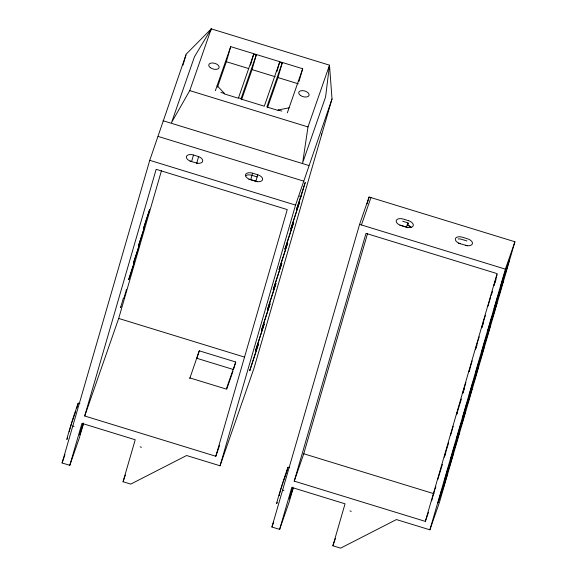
<?xml version="1.0" encoding="UTF-8"?>
<svg xmlns="http://www.w3.org/2000/svg" width="577" height="577" viewBox="0 0 577 577"><rect width="100%" height="100%" fill="white"/><g stroke="black" fill="none" stroke-linecap="round" stroke-linejoin="round"><path stroke-width="0.87" d="M321.382 135.653L321.497 133.871M69.795 465.329L81.941 423.359L135.213 439.761L123.052 481.73L130.763 484.096L186.595 455.52L220.046 465.776L254.017 368.227L332.013 98.927L329.496 65.165L307.995 126.926L302.644 162.858L325.587 96.958L329.496 65.165L211.254 28.85L186.205 54.144L149.746 160.319L62.085 462.956L69.795 465.329L79.33 437.957L83.261 424.376L79.539 434.907L79.698 434.084L83.074 422.955M279.16 495.347L279.52 493.977M69.543 430.464L69.262 431.74L69.485 431.228M69.687 429.915L70.069 428.588M279.694 493.349L280.119 491.892M248.853 179.238A6.188 3.419 16.2 0 1 250.735 179.642L252.603 173.179L257.746 174.766A6.188 3.412 16.1 0 1 262.535 179.808A6.188 3.412 16.1 0 1 255.496 181.221L250.36 179.635A6.188 3.419 16.2 0 1 245.571 174.586A6.188 3.419 16.2 0 1 252.603 173.179M257.364 181.805A6.188 3.412 16.1 0 0 255.871 181.228L257.746 174.766M76.806 407.989L78.205 403.143L79.922 403.669M183.053 65.042L185.96 54.981M84.711 415.995L156.158 169.321L287.259 209.588L215.805 456.263L84.711 415.995L118.682 318.439L161.553 170.381M210.771 30.523L211.254 28.85L194.492 56.69L171.542 122.591L189.754 90.611L211.254 28.85M196.375 163.067A6.246 3.448 16.1 0 0 202.642 161.416A6.246 3.448 16.1 0 0 198.625 156.605L193.483 155.025L191.614 161.488A6.188 3.412 16.1 0 0 190.042 161.127M197.709 163.5A6.246 3.448 16.1 0 0 196.75 163.075L198.625 156.605M217.479 87.192L226.35 61.717L230.713 46.636L302.687 68.742L299.052 81.314M250.505 65.172L253.664 54.281L256.231 55.067L251.86 70.156L241.568 99.734M276.946 71.461L279.621 62.244L282.189 63.037L277.811 78.111L267.497 107.697M233.793 368.725L235.733 362.01L199.289 350.816L196.786 358.288L233.548 369.561M220.046 465.776L295.554 205.095L332.013 98.927M286.163 473.659L288.031 467.197L289.748 467.723M271.918 527.017L359.586 224.381L369.092 197.002L514.915 241.763L439.414 502.444L429.894 529.816L396.428 519.567L340.603 548.15L332.886 545.784L345.046 503.815L291.782 487.421L279.629 529.39L271.918 527.017L273.649 522.041M367.087 203.926L369.092 197.002M294.234 481.131L365.998 233.382L497.1 273.628L425.336 521.384L294.234 481.131L303.754 453.76L367.513 233.635M411.351 227.54A6.188 3.419 16.2 0 0 407.571 225.088L408.199 222.938L407.788 225.232A6.246 3.448 16.2 0 1 410.838 227.691M432.303 498.413L434.705 490.125M437.82 479.357L442.393 464.406M444.304 456.984L448.639 442.862M450.543 435.44L453.183 426.324M465.906 382.407L462.783 393.182L464.233 389.006M472.145 360.87L469.022 371.638L469.894 369.136M475.506 349.265L478.145 340.156M481.745 327.722L484.384 318.612M487.983 306.178L490.623 297.068M497.1 274.695L493.984 285.464L496.018 279.621M429.894 529.816L505.394 269.142L514.915 241.763M70.286 427.831L71.844 422.732M280.357 491.085L280.61 490.241M280.869 489.383L281.136 488.51M406.511 227.107L407.824 222.816L402.688 221.236M281.403 487.644L281.929 485.978M72.103 421.924L72.349 421.152M282.175 485.214L282.405 484.5M123.86 298.287L126.529 289.322L126.291 289.87M72.579 420.438L72.983 419.234M292.9 487.017L289.531 498.146L289.365 498.961L293.087 488.43L289.156 502.019L279.629 529.39M301.014 196.606L305.233 182.433L296.628 209.062L301.014 196.606L299.413 196.115M123.384 298.201L120.571 307.649L120.889 306.827M282.622 483.858L282.975 482.819M217.118 85.699L224.54 93.524L224.395 93.943L238.359 98.227L253.664 54.281M284.591 477.092L288.031 467.197M78.205 403.143L74.765 413.038A15.348 0.375 -72.9 0 0 69.06 431.214A15.348 0.375 -72.9 0 0 67.148 438.946M73.149 418.758L75.76 411.271M62.085 462.956L64.97 454.662M215.372 90.704L230.713 46.636M256.231 55.067L240.934 99.02L264.302 106.204L279.621 62.244M123.052 481.73L125.36 475.095M282.189 63.037L266.877 106.99L278.027 110.423L278.179 110.005L289.084 107.812M189.71 378.606L199.289 350.816M287.346 112.818L302.687 68.742M235.733 362.01L226.299 389.1L189.855 377.906M226.768 389.035L232.957 371.256M215.805 456.263L219.649 445.235M359.586 224.381L361.44 224.951L370.961 197.572M283.271 481.983L285.875 474.496M279.621 494.431L279.318 495.282M332.886 545.784L335.482 538.319M491.157 295.402L492.607 291.226M484.622 317.783L485.495 315.273M481.795 327.714L483.245 323.538M478.383 339.326L479.256 336.817M475.556 349.258L477.006 345.082M461.405 398.945L456.544 414.726L457.417 412.216M444.355 456.977L445.805 452.801M434.993 489.289L435.866 486.786M431.582 500.901L432.454 498.391M425.336 521.384L428.509 512.261M67.372 438.376L67.66 437.575M226.35 61.717L248.629 68.562M252.055 69.608L275.193 76.719M277.761 77.506L298.323 83.824M220.904 92.407L224.54 93.524M238.51 97.809L241.078 98.595M278.179 110.005L281.814 111.116M189.754 90.611L307.995 126.926M163.024 120.723L308.832 165.505M158.069 136.41L303.877 181.192M466.952 240.962L461.809 239.383A6.188 3.419 16.2 0 0 458.124 238.928M257.118 176.915L251.976 175.336A6.188 3.419 16.2 0 0 245.578 175.834M250.735 179.642L255.871 181.228M196.75 163.075L191.232 161.481A6.188 3.412 16.1 0 1 186.443 156.439A6.188 3.412 16.1 0 1 193.483 155.025M361.44 224.951L505.394 269.142M149.746 160.319L295.554 205.095M118.682 318.439L244.634 357.134M303.754 453.76L433.998 493.746M282.622 490.097L283.906 490.493M349.979 510.941L351.27 511.337M72.789 426.035L74.072 426.425M140.146 446.886L141.43 447.283M465.336 245.268A6.188 3.412 16.1 0 0 472.368 243.855A6.188 3.412 16.1 0 0 467.579 238.806L462.437 237.226A6.188 3.419 16.2 0 0 455.404 238.633A6.188 3.419 16.2 0 0 460.194 243.682L465.711 245.275A6.188 3.412 16.1 0 1 467.197 245.852M458.311 243.249A6.188 3.419 16.2 0 1 460.569 243.689M407.773 227.699A6.246 3.448 16.2 0 0 406.843 227.237L401.441 225.542A6.188 3.412 16.1 0 0 399.875 225.181M277.205 502.423A15.348 0.375 -72.9 0 1 278.655 496.076A15.348 0.375 -72.9 0 1 284.598 477.056M134.657 261.309L128.693 279.636L134.657 261.309M139.648 244.064L133.691 262.391L139.648 244.064M144.639 226.819L138.682 245.146L144.639 226.819M149.638 209.574L143.68 227.901L149.638 209.574M249.949 369.886L249.805 370.715L258.409 344.087L249.949 369.886M255.806 349.676L255.654 350.506L264.259 323.877L255.806 349.676M261.662 329.474L261.511 330.304L270.115 303.675L261.662 329.474M267.512 309.265L267.36 310.094L275.965 283.466L267.512 309.265M273.368 289.063L273.217 289.885L281.821 263.256L273.368 289.063M279.218 268.853L279.066 269.683L287.671 243.054L279.218 268.853M285.074 248.644L284.923 249.473L293.527 222.845L285.074 248.644M290.923 228.442L290.779 229.271L299.384 202.642L290.923 228.442M441.131 492.102L438.008 502.87L443.821 486.166L446.937 475.398L441.131 492.102M447.37 470.558L444.247 481.326L450.06 464.622L453.183 453.854L447.37 470.558M453.609 449.014L450.493 459.782L456.299 443.078L459.422 432.31L453.609 449.014M459.847 427.47L456.732 438.239L462.538 421.535L465.661 410.766L459.847 427.47M466.093 405.927L462.97 416.695L468.784 399.991L471.899 389.223L466.093 405.927M472.332 384.383L469.209 395.158L475.022 378.447L478.138 367.679L472.332 384.383M478.571 362.839L475.448 373.615L481.261 356.911L484.377 346.135L478.571 362.839M484.81 341.295L481.687 352.071L487.5 335.367L490.623 324.591L484.81 341.295M491.049 319.752L487.933 330.527L493.739 313.823L496.862 303.048L491.049 319.752M497.287 298.208L494.172 308.983L499.978 292.279L503.101 281.504L497.287 298.208M503.526 276.664L500.41 287.44L506.224 270.736L509.34 259.96L503.526 276.664M408.451 220.666L403.316 219.08A6.188 3.412 16.1 0 0 396.276 220.493A6.188 3.412 16.1 0 0 401.065 225.535L406.208 227.122A6.188 3.419 16.2 0 0 413.24 225.708A6.188 3.419 16.2 0 0 408.451 220.666M300.494 95.472A5.381 2.972 16.1 0 0 309.056 95.407A5.381 2.972 16.1 0 0 302.189 90.611A5.381 2.972 16.1 0 0 300.494 95.472M210.28 67.639A5.381 2.972 16.1 0 0 219.015 67.942A5.381 2.972 16.1 0 0 212.552 62.965A5.381 2.972 16.1 0 0 210.28 67.639"/></g></svg>
